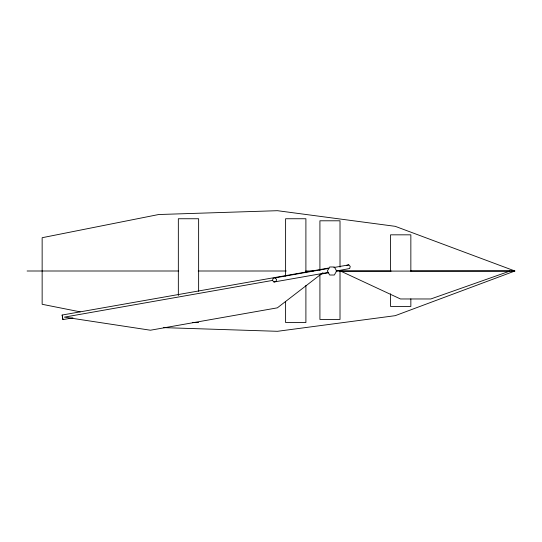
<?xml version="1.0" encoding="UTF-8"?>
<svg xmlns="http://www.w3.org/2000/svg" width="542" height="542" viewBox="0 0 542 542"><rect width="100%" height="100%" fill="white"/><g stroke="black" fill="none" stroke-linecap="round" stroke-linejoin="round"><path stroke-width="0.81" d="M328.594 272.382L273.974 282.009L272.511 280.431L273.093 278.358L275.133 277.863L328.926 268.378M336.65 271L334.326 275.018L329.692 275.018L327.368 271L329.692 266.982L334.326 266.982L336.65 271L340.728 271.135L514.9 271L395.233 226.332L277.45 210.696L158.684 214.524L42.147 237.714L42.147 304.286L80.169 311.853M322.91 272.741L277.348 307.842L150.419 330.22L64.396 317.131L272.511 280.431M509.744 271.135L430.822 298.967L400.47 298.967L340.728 271.135M273.974 282.009L276.013 281.515L276.589 279.442L275.133 277.863M346.751 265.37L348.791 264.875L350.247 266.454L349.665 268.527L336.04 271.068M72.933 317.842L62.947 319.604L62.14 315.038L328.499 268.066M333.892 267.504L348.791 264.875M320.979 274.103L328.472 272.782M27.1 271L178.738 271M198.209 271L286.237 271M305.702 271L313.317 271M339.556 271L391.188 271M410.653 271L514.9 271L395.233 315.668L277.45 331.304L163.664 327.632M192.708 322.531L198.629 322.531M62.14 315.038L62.947 319.604M410.85 271.061L410.85 234.828L390.552 234.828L390.552 271.061M410.85 298.866L410.85 306.447L390.552 306.447L390.552 293.805M340.01 267.165L340.01 220.797L319.916 220.797L319.916 270.539M340.01 270.539L340.01 319.441L319.916 319.441L319.916 274.753M305.898 272.748L305.898 218.744L285.607 218.744L285.607 276.122M305.898 285.404L305.898 322.531L285.607 322.531L285.607 301.44M198.629 291.311L198.629 218.744L178.338 218.744L178.338 295.532"/></g></svg>
